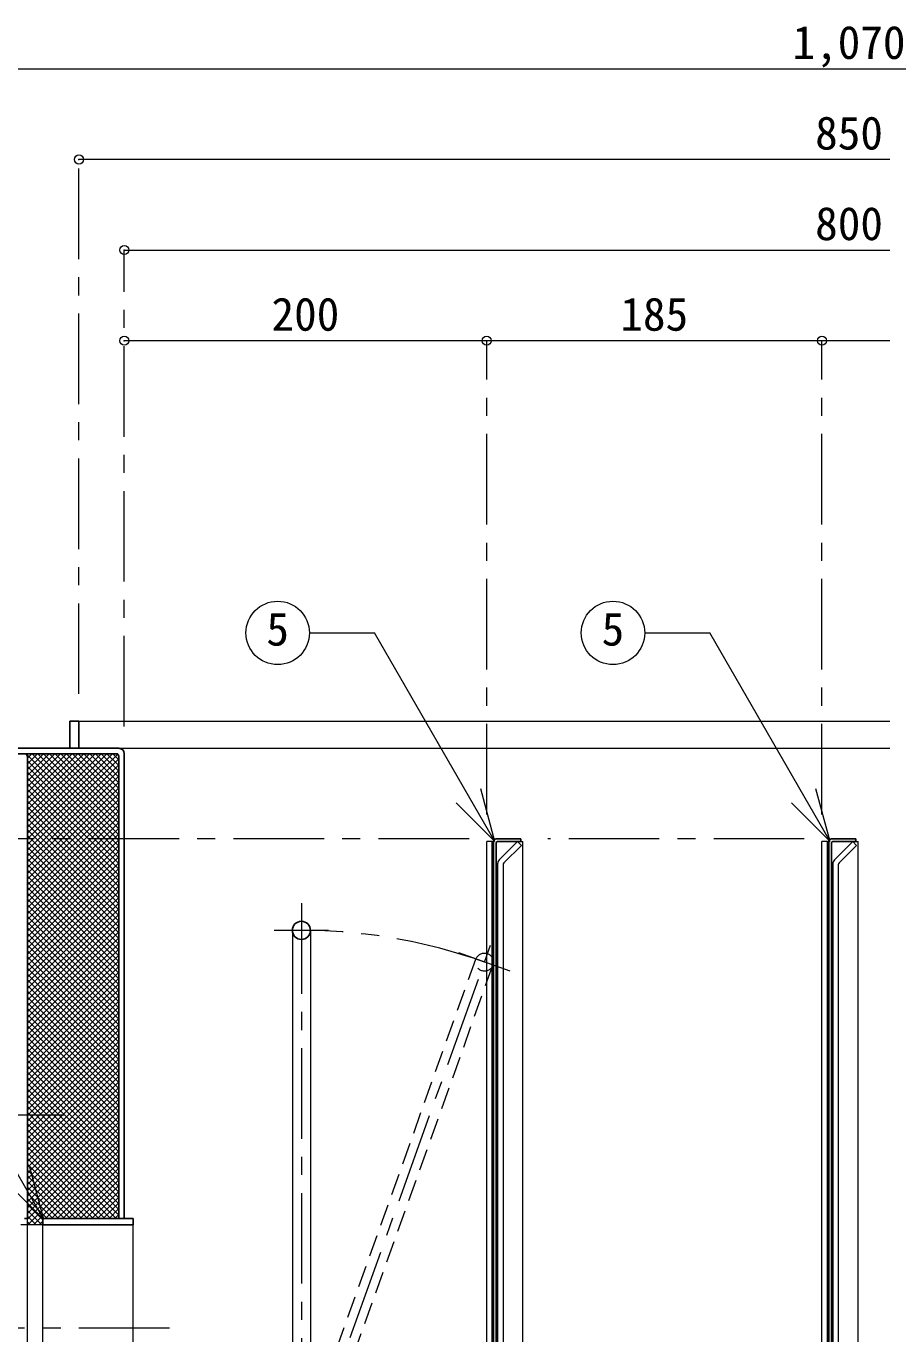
# Model space of a CAD drawing. Units: millimetres at full size, sheet at 1:10. Extents: x -2092 to 1958, y -1356 to 1454.
# Drawn here: x -1149 to -676, y -429 to 293 of the extents above; entities that cross this region are included whole.
import ezdxf
from ezdxf.enums import TextEntityAlignment as Align

# ---------------------------------------------------------------- set-up
doc = ezdxf.new("R2010")
doc.units = ezdxf.units.MM
doc.header["$LTSCALE"] = 10
doc.header["$PDMODE"] = 32
doc.header["$PDSIZE"] = 5
doc.linetypes.add('CHAIN1', pattern=[8, 5, -1, 1, -1])
doc.linetypes.add('DASHED1', pattern=[1.8, 1.2, -0.6])
doc.layers.add('0-0_ﾚｲﾔ1', color=4, linetype='Continuous', lineweight=9)
doc.styles.add('ＭＳ ゴシック', font='')
doc.styles.get('ＭＳ ゴシック').set_extended_font_data('MS Gothic')

msp = doc.modelspace()

# ---------------------------------------------------------------- linework, layer by layer
at = {"layer": '0-0_ﾚｲﾔ1'}
for p, q in [((-1229.49, 269.22), (-159.49, 269.22)), ((-269.49, 219.22), (-1119.49, 219.22)), ((-1094.49, 169.22), (-294.49, 169.22)), ((-894.49, 119.22), (-1094.49, 119.22)), ((-709.49, 119.22), (-894.49, 119.22)), ((-519.49, 119.22), (-709.49, 119.22)), ((-1119.49, -90.78), (-269.49, -90.78)), ((-1097.49, -105.78), (-291.49, -105.78)), ((-1148.56, -108.78), (-1097.49, -159.85)), ((-1147.89, -155.71), (-1100.96, -108.78)), ((-1147.89, -152.53), (-1104.14, -108.78)), ((-1147.89, -149.35), (-1107.32, -108.78)), ((-1147.89, -146.17), (-1110.5, -108.78)), ((-1147.89, -142.99), (-1113.69, -108.78)), ((-1147.89, -139.8), (-1116.87, -108.78)), ((-1147.89, -136.62), (-1120.05, -108.78)), ((-1147.89, -133.44), (-1123.23, -108.78)), ((-1147.89, -130.26), (-1126.41, -108.78)), ((-1147.89, -127.08), (-1129.6, -108.78)), ((-1147.89, -123.89), (-1132.78, -108.78)), ((-1147.89, -120.71), (-1135.96, -108.78)), ((-1147.89, -117.53), (-1139.14, -108.78)), ((-1147.89, -114.35), (-1142.32, -108.78)), ((-1147.89, -111.17), (-1145.51, -108.78)), ((-1147.89, -158.9), (-1098.08, -109.09)), ((-1147.89, -162.08), (-1097.49, -111.68)), ((-1147.89, -112.63), (-1097.49, -163.03)), ((-1147.89, -165.26), (-1097.49, -114.86)), ((-1145.38, -108.78), (-1097.49, -156.67)), ((-1142.2, -108.78), (-1097.49, -153.48)), ((-1139.02, -108.78), (-1097.49, -150.3)), ((-1135.83, -108.78), (-1097.49, -147.12)), ((-1132.65, -108.78), (-1097.49, -143.94)), ((-1129.47, -108.78), (-1097.49, -140.76)), ((-1126.29, -108.78), (-1097.49, -137.57)), ((-1123.11, -108.78), (-1097.49, -134.39)), ((-1119.92, -108.78), (-1097.49, -131.21)), ((-1116.74, -108.78), (-1097.49, -128.03)), ((-1113.56, -108.78), (-1097.49, -124.85)), ((-1110.38, -108.78), (-1097.49, -121.67)), ((-1107.2, -108.78), (-1097.49, -118.48)), ((-1104.02, -108.78), (-1097.49, -115.3)), ((-1100.83, -108.78), (-1097.49, -112.12)), ((-1147.89, -115.81), (-1097.49, -166.21)), ((-1147.89, -168.44), (-1097.49, -118.04)), ((-1147.89, -118.99), (-1097.49, -169.39)), ((-1147.89, -171.62), (-1097.49, -121.22)), ((-1147.89, -122.18), (-1097.49, -172.58)), ((-1147.89, -174.81), (-1097.49, -124.41)), ((-1147.89, -125.36), (-1097.49, -175.76)), ((-1147.89, -177.99), (-1097.49, -127.59)), ((-1147.89, -128.54), (-1097.49, -178.94)), ((-1147.89, -181.17), (-1097.49, -130.77)), ((-1147.89, -131.72), (-1097.49, -182.12)), ((-1147.89, -184.35), (-1097.49, -133.95)), ((-1147.89, -134.9), (-1097.49, -185.3)), ((-1147.89, -187.53), (-1097.49, -137.13)), ((-1147.89, -138.09), (-1097.49, -188.49)), ((-1147.89, -190.72), (-1097.49, -140.32)), ((-1147.89, -141.27), (-1097.49, -191.67)), ((-1147.89, -193.9), (-1097.49, -143.5)), ((-1147.89, -144.45), (-1097.49, -194.85)), ((-1147.89, -197.08), (-1097.49, -146.68)), ((-1147.89, -147.63), (-1097.49, -198.03)), ((-1147.89, -200.26), (-1097.49, -149.86)), ((-1147.89, -150.81), (-1097.49, -201.21)), ((-1147.89, -203.44), (-1097.49, -153.04)), ((-1147.89, -154), (-1097.49, -204.4)), ((-1147.89, -206.63), (-1097.49, -156.23)), ((-1147.89, -157.18), (-1097.49, -207.58)), ((-891.49, -157.28), (-890.74, -157.28)), ((-875.74, -157.28), (-874.49, -157.28)), ((-874.49, -755.78), (-874.49, -157.28)), ((-706.49, -157.28), (-705.74, -157.28)), ((-690.74, -157.28), (-689.49, -157.28)), ((-689.49, -755.78), (-689.49, -157.28)), ((-1147.89, -209.81), (-1097.49, -159.41)), ((-1147.89, -160.36), (-1097.49, -210.76)), ((-1147.89, -212.99), (-1097.49, -162.59)), ((-1147.89, -163.54), (-1097.49, -213.94)), ((-1147.89, -216.17), (-1097.49, -165.77)), ((-1147.89, -166.72), (-1097.49, -217.12)), ((-1147.89, -219.35), (-1097.49, -168.95)), ((-1147.89, -169.91), (-1097.49, -220.31)), ((-1147.89, -222.54), (-1097.49, -172.14)), ((-1147.89, -173.09), (-1097.49, -223.49)), ((-1147.89, -225.72), (-1097.49, -175.32)), ((-1147.89, -176.27), (-1097.49, -226.67)), ((-1147.89, -228.9), (-1097.49, -178.5)), ((-1147.89, -179.45), (-1097.49, -229.85)), ((-1147.89, -232.08), (-1097.49, -181.68)), ((-1147.89, -182.63), (-1097.49, -233.03)), ((-1147.89, -235.26), (-1097.49, -184.86)), ((-1147.89, -185.82), (-1097.49, -236.22)), ((-1147.89, -238.45), (-1097.49, -188.05)), ((-1147.89, -189), (-1097.49, -239.4)), ((-1147.89, -241.63), (-1097.49, -191.23)), ((-1147.89, -192.18), (-1097.49, -242.58)), ((-1147.89, -244.81), (-1097.49, -194.41)), ((-1147.89, -195.36), (-1097.49, -245.76)), ((-1147.89, -247.99), (-1097.49, -197.59)), ((-1147.89, -198.54), (-1097.49, -248.94)), ((-1147.89, -251.17), (-1097.49, -200.77)), ((-1147.89, -201.73), (-1097.49, -252.13)), ((-1147.89, -254.36), (-1097.49, -203.96)), ((-1147.89, -204.91), (-1097.49, -255.31)), ((-1147.89, -257.54), (-1097.49, -207.14)), ((-1147.89, -208.09), (-1097.49, -258.49)), ((-1147.89, -260.72), (-1097.49, -210.32)), ((-1147.89, -211.27), (-1097.49, -261.67)), ((-1147.89, -263.9), (-1097.49, -213.5)), ((-1147.89, -214.45), (-1097.49, -264.85)), ((-1147.89, -267.08), (-1097.49, -216.68)), ((-1147.89, -217.64), (-1097.49, -268.04)), ((-1147.89, -270.27), (-1097.49, -219.87)), ((-1147.89, -220.82), (-1097.49, -271.22)), ((-1147.89, -273.45), (-1097.49, -223.05)), ((-1147.89, -224), (-1097.49, -274.4)), ((-1147.89, -276.63), (-1097.49, -226.23)), ((-1147.89, -227.18), (-1097.49, -277.58)), ((-1147.89, -279.81), (-1097.49, -229.41)), ((-1147.89, -230.36), (-1097.49, -280.76)), ((-1147.89, -282.99), (-1097.49, -232.59)), ((-1147.89, -233.55), (-1097.49, -283.95)), ((-1147.89, -286.18), (-1097.49, -235.78)), ((-1147.89, -236.73), (-1097.49, -287.13)), ((-1147.89, -289.36), (-1097.49, -238.96)), ((-1147.89, -239.91), (-1097.49, -290.31)), ((-1147.89, -292.54), (-1097.49, -242.14)), ((-1147.89, -243.09), (-1097.49, -293.49)), ((-1147.89, -295.72), (-1097.49, -245.32)), ((-1147.89, -246.27), (-1097.49, -296.67)), ((-1147.89, -298.9), (-1097.49, -248.5)), ((-1147.89, -249.46), (-1097.49, -299.86)), ((-1147.89, -302.09), (-1097.49, -251.69)), ((-1147.89, -252.64), (-1097.49, -303.04)), ((-1147.89, -305.27), (-1097.49, -254.87)), ((-1147.89, -255.82), (-1097.49, -306.22)), ((-1147.89, -308.45), (-1097.49, -258.05)), ((-1147.89, -259), (-1097.49, -309.4)), ((-1147.89, -311.63), (-1097.49, -261.23)), ((-1147.89, -262.18), (-1097.49, -312.58)), ((-1147.89, -314.81), (-1097.49, -264.41)), ((-1147.89, -265.37), (-1097.49, -315.77)), ((-1147.89, -318), (-1097.49, -267.6)), ((-1147.89, -268.55), (-1097.49, -318.95)), ((-1147.89, -321.18), (-1097.49, -270.78)), ((-1147.89, -271.73), (-1097.49, -322.13)), ((-1147.89, -324.36), (-1097.49, -273.96)), ((-1147.89, -274.91), (-1097.49, -325.31)), ((-1147.89, -327.54), (-1097.49, -277.14)), ((-1147.89, -278.09), (-1097.49, -328.49)), ((-1147.89, -330.72), (-1097.49, -280.32)), ((-1147.89, -281.28), (-1097.49, -331.68)), ((-1147.89, -333.9), (-1097.49, -283.5)), ((-1147.89, -284.46), (-1097.49, -334.86)), ((-1147.89, -337.09), (-1097.49, -286.69)), ((-1147.89, -287.64), (-1097.49, -338.04)), ((-1147.89, -340.27), (-1097.49, -289.87)), ((-1147.89, -290.82), (-1097.49, -341.22)), ((-1147.89, -343.45), (-1097.49, -293.05)), ((-1147.89, -294), (-1097.49, -344.4)), ((-1147.89, -346.63), (-1097.49, -296.23)), ((-1147.89, -297.19), (-1097.49, -347.59)), ((-1147.89, -349.81), (-1097.49, -299.41)), ((-1147.89, -300.37), (-1097.49, -350.77)), ((-1147.89, -353), (-1097.49, -302.6)), ((-1147.89, -303.55), (-1097.49, -353.95)), ((-1147.89, -356.18), (-1097.49, -305.78)), ((-1147.89, -306.73), (-1097.49, -357.13)), ((-1147.89, -359.36), (-1097.49, -308.96)), ((-1147.89, -309.91), (-1097.49, -360.31)), ((-1147.89, -362.54), (-1097.49, -312.14)), ((-1147.89, -313.1), (-1097.49, -363.5)), ((-1147.89, -365.72), (-1097.49, -315.32)), ((-1147.89, -316.28), (-1098.89, -365.28)), ((-1147.89, -319.46), (-1102.07, -365.28)), ((-1147.89, -322.64), (-1105.26, -365.28)), ((-1147.77, -368.78), (-1097.49, -318.51)), ((-1144.58, -368.78), (-1097.49, -321.69)), ((-1147.89, -325.82), (-1108.44, -365.28)), ((-1147.89, -329.01), (-1111.62, -365.28)), ((-1137.9, -365.28), (-1097.49, -324.87)), ((-1134.72, -365.28), (-1097.49, -328.05)), ((-1131.54, -365.28), (-1097.49, -331.23)), ((-1147.89, -332.19), (-1114.8, -365.28)), ((-1147.89, -335.37), (-1117.98, -365.28)), ((-1147.89, -338.55), (-1121.17, -365.28)), ((-1128.36, -365.28), (-1097.49, -334.42)), ((-1125.17, -365.28), (-1097.49, -337.6)), ((-1147.89, -341.73), (-1124.35, -365.28)), ((-1147.89, -344.92), (-1127.53, -365.28)), ((-1121.99, -365.28), (-1097.49, -340.78)), ((-1118.81, -365.28), (-1097.49, -343.96)), ((-1147.89, -348.1), (-1130.71, -365.28)), ((-1147.89, -351.28), (-1133.89, -365.28)), ((-1115.63, -365.28), (-1097.49, -347.14)), ((-1112.45, -365.28), (-1097.49, -350.33)), ((-1109.26, -365.28), (-1097.49, -353.51)), ((-1147.89, -354.46), (-1137.08, -365.28)), ((-1147.89, -357.64), (-1139.49, -366.04)), ((-1147.89, -360.83), (-1139.94, -368.78)), ((-1106.08, -365.28), (-1097.49, -356.69)), ((-1102.9, -365.28), (-1097.49, -359.87)), ((-1147.89, -364.01), (-1143.12, -368.78)), ((-1147.89, -367.19), (-1146.3, -368.78)), ((-1141.4, -368.78), (-1139.49, -366.87)), ((-1099.72, -365.28), (-1097.49, -363.05))]:
    msp.add_line(p, q, dxfattribs=at)
at = {"layer": '0-0_ﾚｲﾔ1', "linetype": 'CHAIN1'}
for p, q in [((-1119.49, -75.78), (-1119.49, 219.22)), ((-1094.49, -93.78), (-1094.49, 169.22)), ((-894.49, -142.28), (-894.49, 119.22)), ((-709.49, -142.28), (-709.49, 119.22)), ((-904.24, -155.78), (-1929.49, -155.78)), ((-719.24, -155.78), (-860.74, -155.78)), ((-996.74, -191.28), (-996.74, -521.28)), ((-981.74, -206.28), (-1011.74, -206.28)), ((-996.74, -506.28), (-890.69, -209.67)), ((-881.62, -228.84), (-909.87, -218.74)), ((-1127.89, -308.28), (-1171.09, -308.28)), ((-1069.49, -425.78), (-1879.49, -425.78))]:
    msp.add_line(p, q, dxfattribs=at)
at = {"layer": '0-0_ﾚｲﾔ1', "color": 7, "lineweight": 18}
for p, q in [((-992.32, -42.1), (-956.45, -42.1)), ((-890.04, -157.13), (-956.45, -42.1)), ((-807.32, -42.1), (-771.45, -42.1)), ((-705.04, -157.13), (-771.45, -42.1)), ((-890.04, -157.13), (-897.8, -128.16)), ((-705.04, -157.13), (-712.8, -128.16)), ((-890.04, -157.13), (-911.25, -135.92)), ((-705.04, -157.13), (-726.25, -135.92)), ((-891.49, -157.28), (-894.49, -157.28)), ((-894.49, -855.78), (-894.49, -157.28)), ((-891.49, -855.78), (-891.49, -157.28)), ((-887.61, -167.4), (-877.49, -157.28)), ((-877.49, -157.28), (-875.37, -159.4)), ((-709.49, -855.78), (-709.49, -157.28)), ((-706.49, -157.28), (-709.49, -157.28)), ((-706.49, -855.78), (-706.49, -157.28)), ((-702.61, -167.4), (-692.49, -157.28)), ((-692.49, -157.28), (-690.37, -159.4)), ((-885.05, -169.08), (-875.37, -159.4)), ((-700.05, -169.08), (-690.37, -159.4)), ((-888.49, -169.52), (-888.49, -755.78)), ((-885.49, -170.14), (-885.49, -755.78)), ((-703.49, -169.52), (-703.49, -755.78)), ((-700.49, -170.14), (-700.49, -755.78)), ((-1001.74, -206.28), (-1001.74, -506.28)), ((-991.74, -206.28), (-991.74, -506.28)), ((-1138.82, -365.91), (-1204.46, -252.21)), ((-1138.82, -365.91), (-1146.58, -336.94)), ((-1138.82, -365.91), (-1160.03, -344.7)), ((-1147.89, -486.28), (-1147.89, -365.28)), ((-1139.49, -482.78), (-1139.49, -368.78)), ((-1089.49, -482.78), (-1089.49, -368.78))]:
    msp.add_line(p, q, dxfattribs=at)
at = {"layer": '0-0_ﾚｲﾔ1', "color": 5, "lineweight": 25}
for p, q in [((-1124.49, -105.78), (-1124.49, -90.78)), ((-1124.49, -90.78), (-1119.49, -90.78)), ((-1119.49, -105.78), (-1119.49, -90.78)), ((-1097.49, -105.78), (-1229.49, -105.78)), ((-1098.99, -108.78), (-1229.49, -108.78)), ((-1147.89, -110.38), (-1147.89, -365.28)), ((-1097.49, -110.28), (-1097.49, -365.28)), ((-1094.49, -108.78), (-1094.49, -365.28)), ((-890.74, -157.28), (-890.74, -755.78)), ((-889.24, -155.78), (-875.74, -155.78)), ((-889.24, -158.03), (-889.24, -755.78)), ((-888.49, -157.28), (-875.74, -157.28)), ((-875.74, -157.28), (-875.74, -155.78)), ((-705.74, -157.28), (-705.74, -755.78)), ((-704.24, -155.78), (-690.74, -155.78)), ((-704.24, -158.03), (-704.24, -755.78)), ((-703.49, -157.28), (-690.74, -157.28)), ((-690.74, -157.28), (-690.74, -155.78)), ((-1147.89, -365.28), (-1149.49, -365.28)), ((-1139.49, -365.28), (-1089.49, -365.28)), ((-1089.49, -365.28), (-1089.49, -368.78))]:
    msp.add_line(p, q, dxfattribs=at)
at = {"layer": '0-0_ﾚｲﾔ1', "linetype": 'DASHED1'}
for p, q in [((-1001.45, -504.6), (-900.45, -222.11)), ((-992.04, -507.96), (-891.04, -225.48)), ((-1139.49, -368.78), (-1684.49, -368.78))]:
    msp.add_line(p, q, dxfattribs=at)
at = {"layer": '0-0_ﾚｲﾔ1', "color": 5, "lineweight": 25}
msp.add_lwpolyline([(-1139.49, -365.28), (-1139.49, -368.78), (-1089.49, -368.78)], dxfattribs=at)
at = {"layer": '0-0_ﾚｲﾔ1', "color": 7, "lineweight": 18}
for centre in [(-1009.82, -42.1), (-824.82, -42.1)]:
    msp.add_circle(centre, 17.5, dxfattribs=at)
at = {"layer": '0-0_ﾚｲﾔ1', "color": 5, "lineweight": 25}
msp.add_circle((-996.74, -206.28), 5, dxfattribs=at)
at = {"layer": '0-0_ﾚｲﾔ1', "linetype": 'DASHED1'}
msp.add_circle((-895.74, -223.79), 5, dxfattribs=at)
at = {"layer": '0-0_ﾚｲﾔ1', "color": 5, "lineweight": 25}
for centre, radius, start, end in [((-1097.49, -108.78), 3, 0, 90), ((-1149.49, -110.38), 1.6, 0, 90), ((-1098.99, -110.28), 1.5, 0, 90), ((-889.24, -157.28), 1.5, 90, 180), ((-888.49, -158.03), 0.75, 90, 180), ((-704.24, -157.28), 1.5, 90, 180), ((-703.49, -158.03), 0.75, 90, 180)]:
    msp.add_arc(centre, radius, start, end, dxfattribs=at)
at = {"layer": '0-0_ﾚｲﾔ1', "color": 7, "lineweight": 18}
for centre, radius in [((-885.49, -169.52), 3), ((-883.99, -170.14), 1.5), ((-700.49, -169.52), 3), ((-698.99, -170.14), 1.5)]:
    msp.add_arc(centre, radius, 135, 180, dxfattribs=at)
at = {"layer": '0-0_ﾚｲﾔ1', "linetype": 'CHAIN1'}
msp.add_arc((-996.74, -506.28), 300, 70.32608, 90, dxfattribs=at)
at = {"layer": '0-0_ﾚｲﾔ1', "color": 1}
for p in [(-1119.49, 219.22), (-1094.49, 169.22), (-1094.49, 119.22), (-894.49, 119.22), (-709.49, 119.22)]:
    msp.add_point(p, dxfattribs=at)

# ---------------------------------------------------------------- texts
at = {"layer": '0-0_ﾚｲﾔ1', "color": 7, "style": 'ＭＳ ゴシック'}
for s, p in [('1,070', (-725.74, 269.22)), ('850', (-713.24, 219.22)), ('800', (-713.24, 169.22)), ('200', (-1013.24, 119.22)), ('185', (-820.74, 119.22)), ('5', (-1016.07, -54.6)), ('5', (-831.07, -54.6))]:
    msp.add_text(s, height=18.33, dxfattribs=at).set_placement(p, align=Align.BOTTOM_LEFT)

doc.saveas('drawing.dxf')
